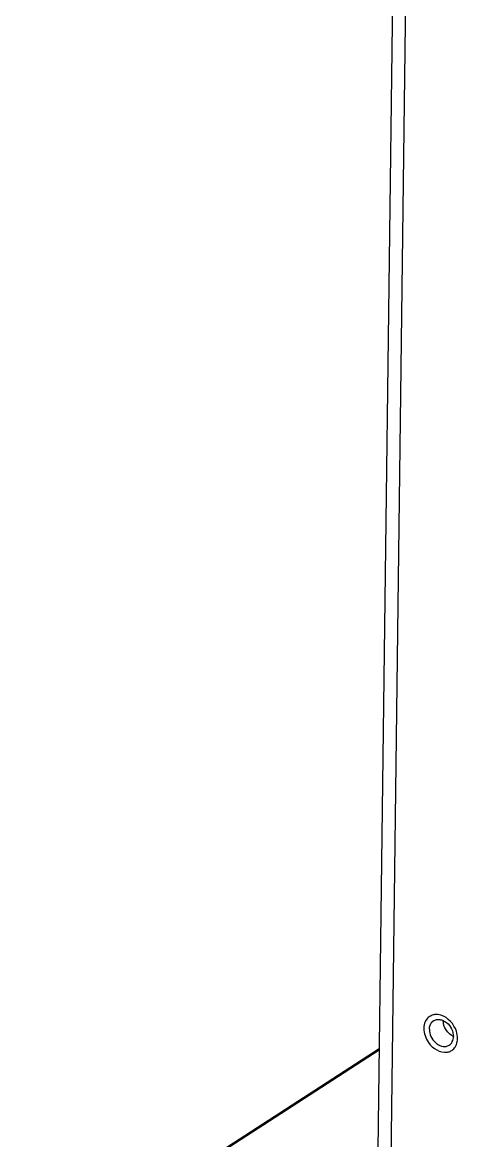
# Model space of a CAD drawing. Header units: millimetres. Extents: x -177 to 18421, y -5017 to 3255.
# Drawn here: x 4753.6 to 4764.85, y -2458.04 to -2429.08 of the extents above; entities that cross this region are included whole.
import ezdxf

# ---------------------------------------------------------------- set-up
doc = ezdxf.new("R2010")
doc.units = ezdxf.units.MM
doc.header["$LTSCALE"] = 46.255
doc.layers.get('0').update_dxf_attribs({"linetype": 'CONTINUOUS'})
doc.layers.add('02___PRT_ALL_AXES', color=7, linetype='CONTINUOUS')

msp = doc.modelspace()

# ---------------------------------------------------------------- linework, layer by layer
at = {"color": 3, "linetype": 'Continuous'}
for p, q in [((4763.371, -2412.954), (4762.79, -2458.283)), ((4763.706, -2413.049), (4763.123, -2458.563)), ((4762.824, -2455.665), (4753.599, -2461.639)), ((4762.823, -2455.697), (4753.613, -2461.662))]:
    msp.add_line(p, q, dxfattribs=at)
at = {"color": 7, "linetype": 'Continuous'}
msp.add_open_spline([(4764.746, -2455.343), (4764.669, -2455.308), (4764.538, -2455.187), (4764.48, -2455.017), (4764.48, -2454.933)], degree=3, knots=[0, 0, 0, 0, 0.500026, 1, 1, 1, 1], dxfattribs=at)
at = {"layer": '02___PRT_ALL_AXES', "color": 7, "linetype": 'Continuous'}
msp.add_line((4763.98, -2455.132), (4763.997, -2455.121), dxfattribs=at)
at = {"layer": '02___PRT_ALL_AXES', "color": 3, "linetype": 'Continuous'}
for centre, radius, start, end in [((4764.33, -2455.102), 0.344, 147.7324, 155.9293), ((4764.291, -2455.071), 0.293, 122.9468, 126.6975), ((4764.292, -2455.073), 0.295, 118.9763, 122.9457), ((4764.293, -2455.076), 0.299, 114.9561, 118.9753), ((4764.297, -2455.085), 0.308, 103.0231, 114.9079), ((4764.301, -2455.098), 0.323, 98.0679, 103.0684), ((4764.533, -2455.433), 0.321, 278.0607, 284.3282), ((4764.543, -2455.46), 0.293, 302.9462, 307.3869), ((4764.542, -2455.459), 0.294, 307.3919, 310.4069), ((4764.534, -2455.45), 0.306, 310.4698, 322.2098), ((4764.522, -2455.44), 0.322, 322.1445, 325.4657)]:
    msp.add_arc(centre, radius, start, end, dxfattribs=at)
at = {"layer": '02___PRT_ALL_AXES', "color": 7, "linetype": 'Continuous'}
for centre, radius, start, end in [((4764.349, -2455.12), 0.216, 132.8386, 135.7666), ((4764.346, -2455.117), 0.212, 122.953, 132.8409), ((4764.523, -2455.389), 0.213, 289.9917, 302.8719)]:
    msp.add_arc(centre, radius, start, end, dxfattribs=at)
at = {"layer": '02___PRT_ALL_AXES', "color": 3, "linetype": 'Continuous'}
for points in [[(4764.016, -2454.962), (4763.992, -2455.015), (4763.981, -2455.074), (4763.98, -2455.132)], [(4764.115, -2454.836), (4764.085, -2454.858), (4764.059, -2454.887), (4764.039, -2454.919)], [(4764.423, -2454.794), (4764.369, -2454.778), (4764.311, -2454.771), (4764.255, -2454.779)], [(4764.822, -2455.208), (4764.762, -2455.026), (4764.606, -2454.85), (4764.423, -2454.794)], [(4763.98, -2455.132), (4763.98, -2455.197), (4763.991, -2455.262), (4764.011, -2455.323)], [(4764.853, -2455.398), (4764.854, -2455.334), (4764.842, -2455.269), (4764.822, -2455.208)], [(4764.824, -2455.554), (4764.843, -2455.505), (4764.852, -2455.451), (4764.853, -2455.398)]]:
    msp.add_open_spline(points, degree=3, dxfattribs=at)
at = {"layer": '02___PRT_ALL_AXES', "color": 7, "linetype": 'Continuous'}
for points, knots in [([(4764.123, -2455.159), (4764.124, -2455.123), (4764.135, -2455.053), (4764.171, -2454.993), (4764.194, -2454.969)], [0, 0, 0, 0, 0.523014, 1, 1, 1, 1]), ([(4764.231, -2454.939), (4764.254, -2454.924), (4764.307, -2454.903), (4764.395, -2454.902), (4764.485, -2454.93), (4764.6, -2455.002), (4764.711, -2455.141), (4764.747, -2455.281), (4764.746, -2455.349)], [0, 0, 0, 0, 0.104499, 0.215014, 0.334952, 0.464329, 0.737174, 1, 1, 1, 1]), ([(4764.123, -2455.159), (4764.122, -2455.221), (4764.154, -2455.351), (4764.25, -2455.484), (4764.353, -2455.56), (4764.435, -2455.596), (4764.518, -2455.608), (4764.572, -2455.599), (4764.596, -2455.59)], [0, 0, 0, 0, 0.258485, 0.528672, 0.658837, 0.781056, 0.894283, 1, 1, 1, 1]), ([(4764.639, -2455.568), (4764.655, -2455.558), (4764.686, -2455.531), (4764.733, -2455.459), (4764.746, -2455.393), (4764.746, -2455.349)], [0, 0, 0, 0, 0.234321, 0.476309, 1, 1, 1, 1])]:
    msp.add_open_spline(points, degree=3, knots=knots, dxfattribs=at)
at = {"layer": '02___PRT_ALL_AXES', "color": 3, "linetype": 'Continuous'}
for points, knots in [([(4764.011, -2455.323), (4764.033, -2455.387), (4764.14, -2455.606), (4764.402, -2455.777), (4764.578, -2455.752)], [0, 0, 0, 0, 0.276148, 1, 1, 1, 1]), ([(4764.787, -2455.623), (4764.795, -2455.612), (4764.808, -2455.59), (4764.819, -2455.566), (4764.824, -2455.554)], [0, 0, 0, 0, 0.493896, 1, 1, 1, 1]), ([(4764.613, -2455.745), (4764.629, -2455.741), (4764.66, -2455.73), (4764.689, -2455.715), (4764.702, -2455.706)], [0, 0, 0, 0, 0.502927, 1, 1, 1, 1])]:
    msp.add_open_spline(points, degree=3, knots=knots, dxfattribs=at)

doc.saveas('drawing.dxf')
